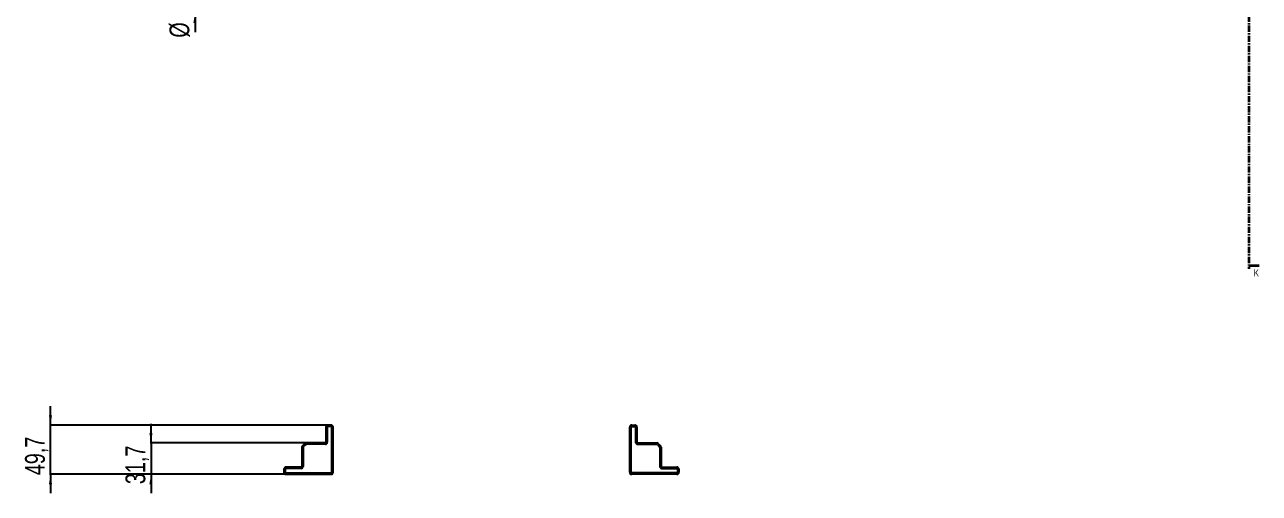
# Model space of a CAD drawing. Header units: millimetres. Extents: x -199 to 2885, y -2047 to 1507.
# Drawn here: x -198 to 1050, y -1331 to -857 of the extents above; entities that cross this region are included whole.
import ezdxf

# ---------------------------------------------------------------- set-up
doc = ezdxf.new("R2010")
doc.units = ezdxf.units.MM
doc.linetypes.add('CENTER', pattern=[10.16, 6.35, -1.27, 1.27, -1.27])
doc.layers.add('FORMAT', color=7, linetype='Continuous')
doc.styles.add('SLDTEXTSTYLE0', font='TXT', dxfattribs={"width": 0.75})
doc.dimstyles.new('SLDDIMSTYLE1', dxfattribs={"dimtxt": 20, "dimasz": 10, "dimexe": 0, "dimexo": 0.0625, "dimgap": 5, "dimtad": 2, "dimdec": 1, "dimrnd": 1e-09, "dimzin": 12, "dimdsep": 46, "dimtxsty": 'SLDTEXTSTYLE0', "dimsah": 1, "dimcen": 0.09, "dimadec": 0, "dimazin": 3, "dimtfac": 1, "dimtmove": 0, "dimatfit": 0, "dimfxl": 0, "dimfrac": 2, "dimtolj": 1, "dimtzin": 12, "dimarcsym": 0})

# ---------------------------------------------------------------- blocks, each defined once
blk = doc.blocks.new('_D_3')
at = {"layer": 'FORMAT'}
for p, q in [((-26, -835.3), (-26, -816.1)), ((92.8, -835.3), (-27, -835.3)), ((-26, -835.3), (-26, -845.3)), ((92.8, -845.3), (-27, -845.3)), ((-26, -845.3), (-26, -864.5))]:
    blk.add_line(p, q, dxfattribs=at)
for points in [[(-26, -835.3), (-24.5, -825.3), (-27.6, -825.3)], [(-26, -845.3), (-27.6, -855.3), (-24.5, -855.3)]]:
    blk.add_solid(points, dxfattribs=at)
at = {"layer": 'FORMAT', "char_height": 20, "attachment_point": 1, "rotation": 90, "style": 'SLDTEXTSTYLE0'}
for s, insert in [('10', (-52.1, -840)), ('%%c', (-51.8, -870.2))]:
    blk.add_mtext(s, dxfattribs=dict(at, insert=insert))
blk = doc.blocks.new('_D_5')
at = {"layer": 'FORMAT'}
for p, q in [((-172.2, -1261.8), (-172.2, -1242.5)), ((108.5, -1261.8), (-173.2, -1261.8)), ((-172.2, -1311.5), (-172.2, -1261.8)), ((66, -1311.5), (-173.2, -1311.5)), ((-172.2, -1311.5), (-172.2, -1330.7))]:
    blk.add_line(p, q, dxfattribs=at)
for points in [[(-172.2, -1261.8), (-170.6, -1251.8), (-173.7, -1251.8)], [(-172.2, -1311.5), (-173.7, -1321.5), (-170.6, -1321.5)]]:
    blk.add_solid(points, dxfattribs=at)
at = {"layer": 'FORMAT', "insert": (-197.9, -1312.5), "char_height": 20, "attachment_point": 1, "rotation": 90, "style": 'SLDTEXTSTYLE0'}
blk.add_mtext('49,7', dxfattribs=at)
blk = doc.blocks.new('_D_6')
at = {"layer": 'FORMAT'}
for p, q in [((-70.5, -1279.8), (-70.5, -1260.5)), ((86.4, -1279.8), (-71.5, -1279.8)), ((-70.5, -1279.8), (-70.5, -1311.5)), ((66, -1311.5), (-71.5, -1311.5)), ((-70.5, -1311.5), (-70.5, -1330.7))]:
    blk.add_line(p, q, dxfattribs=at)
for points in [[(-70.5, -1279.8), (-69, -1269.8), (-72.1, -1269.8)], [(-70.5, -1311.5), (-72.1, -1321.5), (-69, -1321.5)]]:
    blk.add_solid(points, dxfattribs=at)
at = {"layer": 'FORMAT', "insert": (-96.3, -1321.5), "char_height": 20, "attachment_point": 1, "rotation": 90, "style": 'SLDTEXTSTYLE0'}
blk.add_mtext('31,7', dxfattribs=at)

msp = doc.modelspace()

# ---------------------------------------------------------------- linework, layer by layer
at = {"color": 7, "linetype": 'CENTER', "lineweight": 35}
msp.add_line((1039.75, 1499.09), (1039.75, -1103.67), dxfattribs=at)
at = {"color": 7, "linetype": 'Continuous', "lineweight": 35}
msp.add_line((1050.39, -1100.67), (1039.75, -1100.67), dxfattribs=at)
at = {"color": 7, "linetype": 'Continuous', "lineweight": 25}
for p, q in [((106.48, -1263.77), (106.48, -1279.12)), ((107.83, -1263.77), (107.83, -1279.12)), ((111.68, -1261.77), (108.48, -1261.77)), ((111.68, -1263.12), (108.48, -1263.12)), ((112.33, -1309.47), (112.33, -1263.77)), ((113.68, -1309.47), (113.68, -1263.77)), ((413.68, -1309.47), (413.68, -1263.77)), ((415.03, -1309.47), (415.03, -1263.77)), ((415.68, -1261.77), (418.88, -1261.77)), ((415.68, -1263.12), (418.88, -1263.12)), ((419.53, -1263.77), (419.53, -1279.12)), ((420.88, -1263.77), (420.88, -1279.12)), ((81.98, -1284.22), (81.98, -1303.62)), ((83.77, -1281.6), (82.56, -1282.8)), ((83.33, -1284.22), (83.33, -1303.62)), ((84.72, -1282.55), (83.52, -1283.76)), ((84.72, -1282.55), (83.77, -1281.6)), ((85.01, -1280.36), (83.8, -1281.56)), ((83.8, -1281.56), (84.76, -1282.52)), ((85.96, -1281.31), (84.76, -1282.52)), ((105.83, -1279.77), (86.42, -1279.77)), ((105.83, -1281.12), (86.42, -1281.12)), ((421.53, -1279.77), (440.93, -1279.77)), ((421.53, -1281.12), (440.93, -1281.12)), ((441.39, -1281.31), (442.59, -1282.52)), ((442.34, -1280.36), (443.55, -1281.56)), ((443.55, -1281.56), (442.59, -1282.52)), ((442.63, -1282.55), (443.58, -1281.6)), ((442.63, -1282.55), (443.84, -1283.76)), ((443.58, -1281.6), (444.79, -1282.8)), ((444.03, -1284.22), (444.03, -1303.62)), ((445.38, -1284.22), (445.38, -1303.62)), ((63.98, -1306.27), (63.98, -1309.47)), ((65.33, -1306.27), (65.33, -1309.47)), ((81.33, -1304.27), (65.98, -1304.27)), ((81.33, -1305.62), (65.98, -1305.62)), ((65.98, -1310.12), (111.68, -1310.12)), ((461.38, -1310.12), (415.68, -1310.12)), ((446.03, -1304.27), (461.38, -1304.27)), ((446.03, -1305.62), (461.38, -1305.62)), ((462.03, -1306.27), (462.03, -1309.47)), ((463.38, -1306.27), (463.38, -1309.47)), ((65.98, -1311.47), (111.68, -1311.47)), ((461.38, -1311.47), (415.68, -1311.47))]:
    msp.add_line(p, q, dxfattribs=at)
for centre, radius, start, end in [((108.48, -1263.77), 2, 90, 180), ((108.48, -1263.77), 0.65, 90, 180), ((111.68, -1263.77), 2, 0, 90), ((111.68, -1263.77), 0.65, 0, 90), ((415.68, -1263.77), 2, 90, 180), ((415.68, -1263.77), 0.65, 90, 180), ((418.88, -1263.77), 2, 0, 90), ((418.88, -1263.77), 0.65, 0, 90), ((83.98, -1284.22), 2, 135, 180), ((83.98, -1284.22), 0.65, 135, 180), ((86.42, -1281.77), 2, 90, 135), ((86.42, -1281.77), 0.65, 90, 135), ((105.83, -1279.12), 2, 270, 0), ((105.83, -1279.12), 0.65, 270, 0), ((421.53, -1279.12), 2, 180, 270), ((421.53, -1279.12), 0.65, 180, 270), ((440.93, -1281.77), 2, 45, 90), ((440.93, -1281.77), 0.65, 45, 90), ((443.38, -1284.22), 0.65, 0, 45), ((443.38, -1284.22), 2, 0, 45), ((65.98, -1306.27), 2, 90, 180), ((65.98, -1309.47), 2, 180, 270), ((65.98, -1306.27), 0.65, 90, 180), ((65.98, -1309.47), 0.65, 180, 270), ((81.33, -1303.62), 2, 270, 0), ((81.33, -1303.62), 0.65, 270, 0), ((111.68, -1309.47), 0.65, 270, 0), ((111.68, -1309.47), 2, 270, 0), ((415.68, -1309.47), 2, 180, 270), ((415.68, -1309.47), 0.65, 180, 270), ((446.03, -1303.62), 2, 180, 270), ((446.03, -1303.62), 0.65, 180, 270), ((461.38, -1306.27), 2, 0, 90), ((461.38, -1306.27), 0.65, 0, 90), ((461.38, -1309.47), 2, 270, 0), ((461.38, -1309.47), 0.65, 270, 0)]:
    msp.add_arc(centre, radius, start, end, dxfattribs=at)
at = {"color": 7, "linetype": 'Continuous', "lineweight": 35}
msp.add_solid([(1039.75, -1100.67), (1046.75, -1101.79), (1046.75, -1099.55)], dxfattribs=at)

# ---------------------------------------------------------------- texts
at = {"color": 7, "linetype": 'Continuous', "insert": (1044.85, -1104.39), "char_height": 7, "attachment_point": 1, "style": 'SLDTEXTSTYLE0'}
msp.add_mtext('K', dxfattribs=at)

# ---------------------------------------------------------------- dimensions: what is measured, and where the dimension line sits
at = {"layer": 'FORMAT'}
dim = msp.add_linear_dim(base=(-26.02, -845.29), p1=(92.83, -835.29), p2=(92.83, -845.29), angle=90, text='%%c<>', dimstyle='SLDDIMSTYLE1', dxfattribs=at)
dim.commit()
dim.dimension.update_dxf_attribs({"geometry": '_D_3', "text_midpoint": (-26.02, -840.29), "dimtype": 160})
for base, p1, p2, picture, middle in [((-172.17, -1261.77), (65.98, -1311.47), (108.48, -1261.77), '_D_5', (-172.17, -1286.62)), ((-70.54, -1311.47), (86.42, -1279.77), (65.98, -1311.47), '_D_6', (-70.54, -1295.62))]:
    dim = msp.add_linear_dim(base=base, p1=p1, p2=p2, angle=90, dimstyle='SLDDIMSTYLE1', dxfattribs=at)
    dim.commit()
    dim.dimension.update_dxf_attribs({"geometry": picture, "text_midpoint": middle, "dimtype": 160})

doc.saveas('drawing.dxf')
